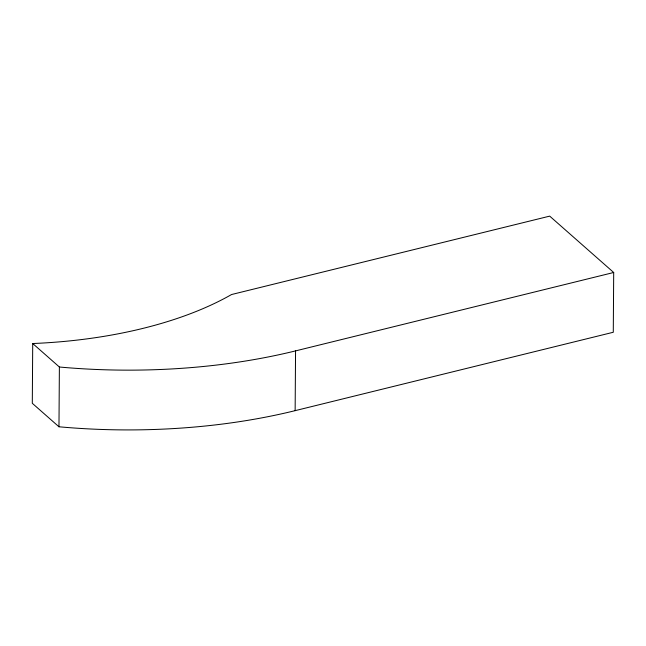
<?xml version="1.0" encoding="UTF-8"?>
<svg xmlns="http://www.w3.org/2000/svg" width="646" height="646" viewBox="0 0 646 646"><rect width="100%" height="100%" fill="white"/><g stroke="black" fill="none" stroke-linecap="round" stroke-linejoin="round"><path stroke-width="0.97" d="M32.72 343.527L32.3 403.298L58.972 426.78A361.841 169.874 0.4 0 0 295.141 410.654L613.28 332.262L613.7 272.491L549.698 216.127L231.559 294.528A293.341 137.719 0.4 0 1 32.72 343.527L59.384 367.009A361.841 169.874 0.4 0 0 295.561 350.891L613.7 272.491M58.972 426.78L59.384 367.009M295.141 410.654L295.561 350.891"/></g></svg>
